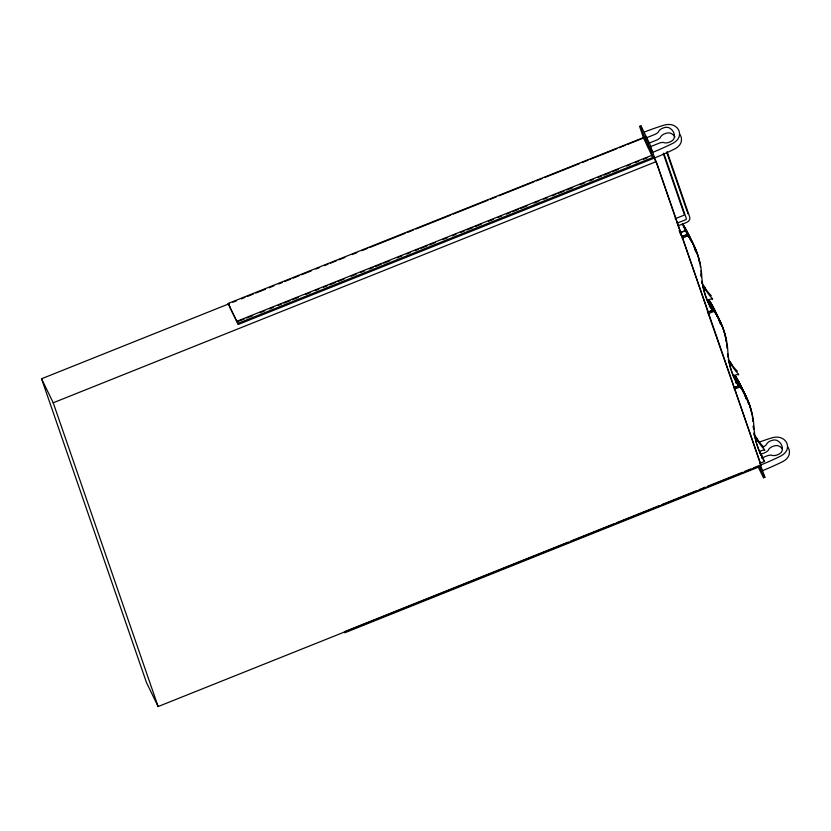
<?xml version="1.0" encoding="UTF-8"?>
<svg xmlns="http://www.w3.org/2000/svg" width="831" height="831" viewBox="0 0 831 831"><rect width="100%" height="100%" fill="white"/><g stroke="black" fill="none" stroke-linecap="round" stroke-linejoin="round"><path stroke-width="1.25" d="M763.325 446.808L763.388 446.652A60.248 46.557 -25.9 0 1 758.932 441.552L758.381 440.773A60.248 46.557 -25.9 0 1 756.387 437.532A30.124 23.278 -25.9 0 0 754.101 434.842M229.688 306.681L228.276 303.419L643.381 137.624L651.971 155.823M653.997 157.028L656.22 161.609L761.134 465.36L158.129 706.547L146.464 682.521L41.55 378.77L229.314 303.668M232.919 302.224L236.534 300.78M241.354 298.859L244.958 297.415M247.368 296.449L253.382 294.039M255.792 293.083L265.421 289.23M269.036 287.786L273.846 285.854M278.665 283.932L282.27 282.488M284.68 281.522L290.694 279.123M293.104 278.156L299.118 275.747M301.528 274.791L311.158 270.937M315.977 269.005L319.582 267.561M324.402 265.64L328.006 264.196M330.416 263.23L336.43 260.83M338.84 259.864L344.865 257.454M352.084 254.566L356.894 252.645M361.714 250.713L367.728 248.313M370.138 247.347L405.04 233.386M407.45 232.42L413.464 230.01M415.874 229.055L450.776 215.094M453.186 214.128L488.088 200.167M490.498 199.201L496.512 196.802M498.922 195.836L533.824 181.875M536.234 180.909L542.248 178.509M544.658 177.543L579.56 163.582M581.97 162.616L587.984 160.206M590.394 159.251L616.872 148.656M619.282 147.7L625.296 145.29M627.706 144.324L643.36 138.071M645.812 138.05L655.285 134.258A7.926 5.007 -19.1 0 0 658.297 132.119A6.513 4.113 -19.1 0 1 663.304 127.964A6.087 3.843 -19.1 0 1 669.454 127.964A21.076 13.327 -19.1 0 1 674.221 137.78A6.087 3.843 -19.1 0 1 670.066 141.904A6.513 4.113 -19.1 0 1 663.315 142.444A7.926 5.007 -19.1 0 0 659.534 143.025L650.071 146.817L652.74 152.312A182.934 115.623 -19.1 0 0 671.168 144.147A12.351 7.801 -19.1 0 0 679.374 135.713A21.076 13.327 -19.1 0 0 674.616 125.907A12.351 7.801 -19.1 0 0 662.214 125.72A182.934 115.623 -19.1 0 0 644.711 131.932M648.928 143.171L657.217 139.857A7.926 5.007 -19.1 0 0 660.24 137.717A6.513 4.113 -19.1 0 1 665.236 133.562A6.087 3.843 -19.1 0 1 671.396 133.562A21.076 13.327 -19.1 0 1 675.011 136.97M230.312 308.062L237.001 321.877L236.887 321.285L651.888 155.304L652.979 157.391L237.967 323.384L236.928 321.306M238.227 321.389L244.241 318.99M246.641 318.024L252.655 315.624M259.874 312.736L264.684 310.804M269.504 308.883L273.108 307.439M277.918 305.517L281.532 304.073M283.932 303.107L289.946 300.708M292.356 299.742L298.371 297.332M305.59 294.454L310.399 292.522M315.209 290.601L318.813 289.157M323.633 287.235L327.237 285.791M329.647 284.825L335.662 282.426M338.061 281.46L344.076 279.05M351.295 276.172L356.104 274.24M360.924 272.319L364.529 270.875M369.338 268.953L372.953 267.509M375.352 266.543L381.367 264.144M383.777 263.178L389.791 260.768M397.01 257.88L401.82 255.958M406.629 254.037L410.244 252.593M415.053 250.671L418.658 249.227M421.068 248.261L427.082 245.862M429.482 244.896L435.496 242.486M442.715 239.598L447.525 237.676M452.344 235.755L455.949 234.311M460.758 232.389L464.373 230.945M466.773 229.979L472.787 227.569M475.197 226.614L481.211 224.204M488.431 221.316L493.24 219.394M498.049 217.473L501.664 216.029M506.474 214.107L510.078 212.663M512.488 211.697L518.502 209.287M520.902 208.332L526.916 205.922M534.136 203.034L538.955 201.112M543.765 199.191L547.369 197.747M552.179 195.815L555.794 194.381M558.193 193.415L564.207 191.005M566.617 190.05L572.632 187.64M579.851 184.752L584.66 182.83M589.47 180.909L593.085 179.465M597.894 177.533L601.499 176.089M603.908 175.133L609.923 172.723M612.333 171.768L618.347 169.358M626.761 165.992L630.376 164.548M635.185 162.627L638.79 161.183M643.599 159.251L647.214 157.807M230.062 307.657L238.331 324.433L654.672 157.911A182.934 115.623 -19.1 0 0 673.1 149.746A12.351 7.801 -19.1 0 0 681.316 141.322A21.076 13.327 -19.1 0 0 679.623 134.123M41.55 378.77L53.215 402.786L656.22 161.609M675.104 218.771L683.456 215.437A1.132 0.873 -25.9 0 0 684.225 214.19L663.304 153.61M677.213 223.124L685.575 219.789A1.132 0.873 -25.9 0 0 686.333 218.543L663.74 153.122M678.148 225.824L686.499 222.479A4.809 3.719 -25.9 0 0 689.74 217.171L667.148 151.761M696.149 252.541A123.206 95.201 -25.9 0 0 685.45 230.478L680.994 232.264L685.658 230.914A123.206 95.201 -25.9 0 1 694.893 248.5M696.575 251.959A123.206 95.201 -25.9 0 0 687.341 234.373L682.885 236.16L687.549 234.809L688.037 235.807A123.206 95.201 -25.9 0 1 701.717 275.425A123.206 95.201 -25.9 0 0 711.596 309.122L712.354 310.347L711.118 308.124A123.206 95.201 -25.9 0 1 702.548 285.106M682.095 238.175L688.037 235.807M703.701 290.777L705.883 289.905A60.248 46.557 -25.9 0 0 707.877 293.146L708.428 293.925A60.248 46.557 -25.9 0 0 712.177 298.308L712.614 299.285A3.573 2.763 -25.9 0 0 707.607 301.258M709.84 304.645L711.419 304.011L715.356 311.594M709.31 306.919L711.544 306.026A123.206 95.201 -25.9 0 1 721.173 324.724M711.45 307.948L713.029 307.314L716.374 313.682M707.617 312.248L713.434 309.911A123.206 95.201 -25.9 0 1 724.757 334.239M728.642 360.644A123.206 95.201 -25.9 0 0 737.211 383.662L738.437 385.896L737.689 384.66A123.206 95.201 -25.9 0 1 727.811 350.962A123.206 95.201 -25.9 0 0 714.13 311.345L713.642 310.347L708.978 311.698M708.189 313.723L714.13 311.345M729.795 366.326L731.976 365.453A60.248 46.557 -25.9 0 0 733.97 368.694L734.521 369.473A60.248 46.557 -25.9 0 0 738.271 373.857L738.697 374.823A3.573 2.763 -25.9 0 0 733.7 376.807M735.404 382.457L737.637 381.564A123.206 95.201 -25.9 0 1 747.266 400.262M735.612 382.894L737.845 382A123.206 95.201 -25.9 0 1 747.079 399.586M733.711 387.786L739.528 385.459A123.206 95.201 -25.9 0 1 751.899 414.399M763.782 460.208A123.206 95.201 -25.9 0 1 753.904 426.511A123.206 95.201 -25.9 0 0 740.224 386.893L739.735 385.885L735.071 387.236M734.282 389.261L740.224 386.893M755.888 441.863L758.069 440.991A60.248 46.557 -25.9 0 0 760.053 444.232L760.614 445.011A60.248 46.557 -25.9 0 0 764.354 449.394L764.842 450.36A3.573 2.763 -25.9 0 0 759.794 452.344M760.448 454.432L765.185 452.542A7.926 5.007 -19.1 0 0 768.208 450.402A6.513 4.113 -19.1 0 1 773.204 446.247A6.087 3.843 -19.1 0 1 779.364 446.247A21.076 13.327 -19.1 0 1 782.438 448.875M761.591 458.078L767.512 455.71A7.926 5.007 -19.1 0 1 771.282 455.128A6.513 4.113 -19.1 0 0 778.034 454.578A6.087 3.843 -19.1 0 0 782.189 450.464A21.076 13.327 -19.1 0 0 777.421 440.648A6.087 3.843 -19.1 0 0 771.272 440.648A6.513 4.113 -19.1 0 0 766.275 444.803A7.926 5.007 -19.1 0 1 763.253 446.943M759.794 463.324L764.53 461.434L764.042 460.436M568.155 542.113L344.47 631.716L344.834 632.765L759.742 466.586M570.565 541.158L613.86 523.81M616.259 522.855L659.554 505.508M661.964 504.542L696.835 490.581M699.245 489.615L705.259 487.205M707.659 486.239L742.54 472.268M744.94 471.312L750.954 468.902M753.364 467.936L758.173 466.014M710.931 295.826L711.201 295.576A60.248 46.557 -25.9 0 1 706.745 290.466L706.194 289.687A60.248 46.557 -25.9 0 1 704.2 286.446A30.124 23.278 -25.9 0 0 702.746 284.607M740.525 385.698L737.461 380.183L742.467 389.23M719.282 320.891L720.217 323.851M685.461 229.356L688.307 234.519M714.421 310.119L711.357 304.655M712.157 305.289C715.605 311.843 722.866 326.947 716.374 314.066M738.208 380.764L744.586 393.78M711.419 304.011L709.767 301.331L713.029 307.314M764.53 461.434L763.294 459.2A123.206 95.201 -25.9 0 1 756.74 444.201M686.105 229.823L692.41 242.694L689.979 237.801L690.281 238.528M707.534 300.853L707.815 301.352L707.555 300.76M739.891 384.213L741.449 387.132M744.586 393.78L743.267 391.162M690.281 238.144L683.674 225.793L689.273 236.056M740.857 385.927L735.84 376.859L738.884 382.302M758.443 466.856L758.817 467.427L758.516 466.368M691.631 241.198L693.199 244.532M654.641 159.292L656.812 163.769L681.846 236.222L679.124 230.634M682.324 224.038L685.45 230.478M685.658 230.914L687.341 234.373M680.153 233.158L682.324 237.635L708.178 312.477M704.2 286.446L705.883 289.905A30.124 23.278 -25.9 0 0 702.714 286.404M708.407 299.575L711.544 306.026M713.434 309.911L711.752 306.452A123.206 95.201 -25.9 0 1 721.381 325.15M707.669 300.708L709.767 305.029L709.02 303.793A123.206 95.201 -25.9 0 1 707.337 300.718M707.337 310.939L734.272 388.015M728.288 359.574A30.124 23.278 -25.9 0 1 730.293 361.994L731.976 365.453A30.124 23.278 -25.9 0 0 728.808 361.952L728.434 360.218M734.5 375.113L737.637 381.564M737.845 382L739.528 385.459M733.763 376.246L735.861 380.567L735.103 379.341A123.206 95.201 -25.9 0 1 733.43 376.256M756.387 437.532L758.069 440.991A30.124 23.278 -25.9 0 0 754.901 437.49M759.846 451.794L761.944 456.115L761.196 454.879A123.206 95.201 -25.9 0 1 759.513 451.794M760.022 463.075L761.134 465.36M759.908 463.345L764.977 477.524L763.024 473.67M757.914 466.43L763.637 478.054L759.378 465.526M228.276 303.419L229.938 307.086M688.12 233.688L689.688 237.115M689.356 236.243L690.509 238.601M714.213 309.236L715.782 312.653M715.449 311.781L716.592 314.139M740.307 384.774L741.616 387.62M742.675 389.666L741.543 387.329M691.309 241.229L691.101 240.72M692.95 244.615L692.701 244.023M745.012 395.421L746.248 397.966L743.766 392.19M734.012 376.163L734.324 376.723L734.178 376.173M717.444 316.195L716.301 313.536M759.96 451.368L760.417 452.261L760.012 451.025M690.208 237.998L691.589 241.229M694.342 247.669L695.443 251.014M717.974 317.369C716.831 314.128 722.897 328.661 718.794 319.571M742.395 389.085L744.067 392.918M743.828 392.346L744.888 395.109M707.628 299.918L708.241 301.186L707.68 299.565M743.319 391.9L744.597 394.507M745.002 395.649L746.02 398.797M647.37 140.107L645.635 136.253L645.76 136.793M229.772 306.899L230.229 307.844M742.467 389.614L743.278 391.806M666.711 152.25L687.206 211.614M734.511 388.721L760.355 463.553M654.672 157.911L649.707 143.846L640.815 125.616L642.28 130.041M645.936 137.302L647.069 140.605M653.343 158.451L648.377 144.386L639.527 126.156L643.745 138.684M237.967 323.384L238.331 324.433M53.215 402.786L158.129 706.547M652.013 155.833L651.888 155.304M735.445 375.924A123.009 95.316 -20.8 0 1 743.132 391.765M739.735 385.885A123.206 95.201 -25.9 0 1 751.349 411.366M751.619 412.508A123.206 95.201 -25.9 0 1 753.011 420.715M756.407 443.079A123.206 95.201 -25.9 0 1 755.774 440.804M755.493 439.661A123.206 95.201 -25.9 0 1 754.963 437.355M754.735 436.192A123.206 95.201 -25.9 0 1 754.133 432.671M753.696 429.108A123.206 95.201 -25.9 0 1 753.416 425.514M747.474 400.698A123.206 95.201 -25.9 0 1 748.544 404.053M752.491 417.92A123.206 95.201 -25.9 0 1 752.928 421.473M754.517 435.756A123.206 95.201 -25.9 0 1 754.101 433.418M753.488 428.682A123.206 95.201 -25.9 0 1 753.281 426.282M709.362 300.375A123.009 95.316 -20.8 0 1 717.039 316.216M713.642 310.347A123.206 95.201 -25.9 0 1 726.429 341.634M726.772 343.992A123.206 95.201 -25.9 0 1 727.052 346.371M728.039 357.133A123.206 95.201 -25.9 0 1 727.603 353.57M730.293 361.994A60.248 46.557 -25.9 0 0 732.288 365.235L732.838 366.014A60.248 46.557 -25.9 0 0 737.284 371.073L737.024 371.364A3.573 2.763 -25.9 0 0 736.557 371.239M725.048 335.392A123.206 95.201 -25.9 0 1 725.567 337.698M725.806 338.861A123.206 95.201 -25.9 0 1 726.398 342.372M726.845 345.935A123.206 95.201 -25.9 0 1 727.042 348.334M727.831 356.696A123.206 95.201 -25.9 0 1 727.52 354.328M683.269 224.837A123.009 95.316 -20.8 0 1 690.561 239.567M687.549 234.809A123.206 95.201 -25.9 0 1 698.248 256.862M698.57 257.994A123.206 95.201 -25.9 0 1 699.92 263.749M700.138 264.912A123.206 95.201 -25.9 0 1 700.523 267.26M700.959 270.823A123.206 95.201 -25.9 0 1 701.239 274.427A123.206 95.201 -25.9 0 0 701.406 276.827M702.33 283.932A123.206 95.201 -25.9 0 1 701.946 281.584M696.97 253.071A123.206 95.201 -25.9 0 1 699.712 263.313M702.122 283.506A123.206 95.201 -25.9 0 1 701.738 281.158M701.187 276.401A123.206 95.201 -25.9 0 1 701.021 273.991M760.708 464.996A182.934 115.623 -19.1 0 0 779.135 456.832A12.351 7.801 -19.1 0 0 787.352 448.397A21.076 13.327 -19.1 0 0 782.584 438.581A12.351 7.801 -19.1 0 0 770.181 438.394A182.934 115.623 -19.1 0 0 758.994 442.217M787.591 446.808A21.076 13.327 -19.1 0 1 789.284 453.996A12.351 7.801 -19.1 0 1 781.067 462.431A182.934 115.623 -19.1 0 1 762.65 470.595M687.632 212.819A4.809 3.719 -25.9 0 1 687.788 213.796M644.357 136.793L648.076 146.723L644.357 136.793M733.908 376.89L733.461 376.09L733.908 376.879M760.001 452.438L759.544 451.628L760.001 452.417"/></g></svg>
